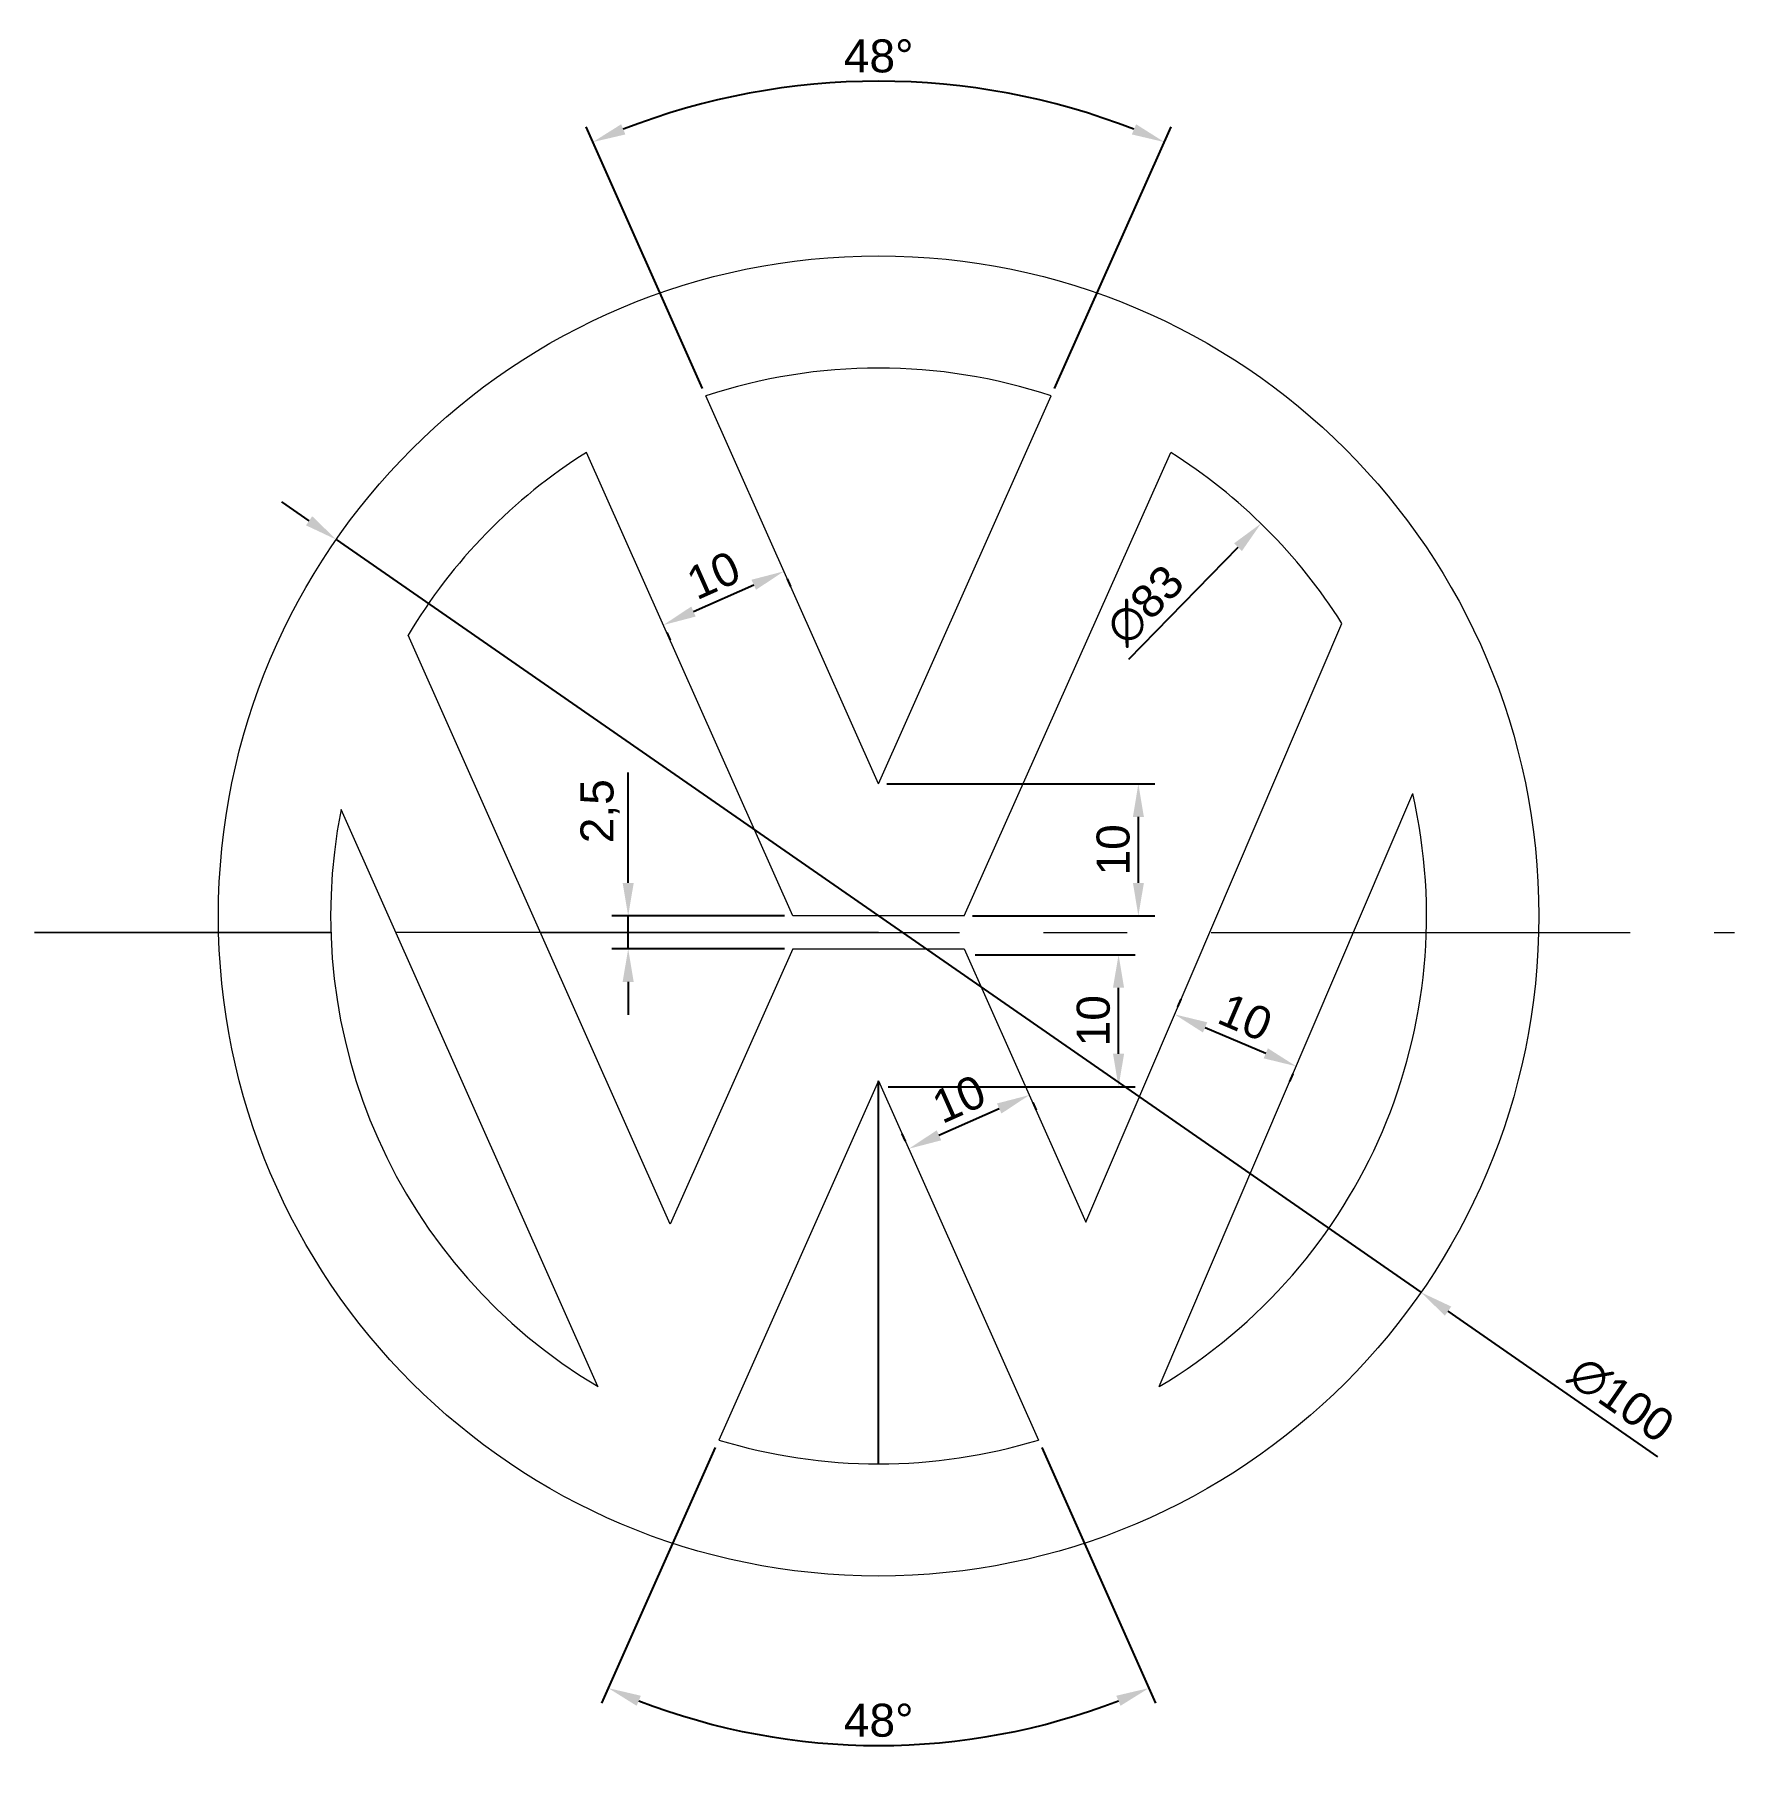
# Model space of a CAD drawing. Header units: millimetres. Extents: x 3365 to 3494, y 2538 to 2669.
import ezdxf

# ---------------------------------------------------------------- set-up
doc = ezdxf.new("R2010")
doc.units = ezdxf.units.MM
doc.linetypes.add('CENTER', pattern=[50.8, 31.75, -6.35, 6.35, -6.35])
doc.styles.get("Standard").update_dxf_attribs({"font": 'arial.ttf'})
doc.dimstyles.new('ISO-25', dxfattribs={"dimtxt": 2.5, "dimasz": 2.5, "dimexe": 1.25, "dimexo": 0.625, "dimtad": 1, "dimtxsty": 'Standard', "dimcen": 2.5, "dimadec": 0, "dimazin": 0, "dimtfac": 1, "dimtmove": 0, "dimatfit": 3, "dimfxl": 1, "dimarcsym": 0})

# ---------------------------------------------------------------- blocks, each defined once
blk = doc.blocks.new('*D1')
at = {"color": 0, "linetype": 'ByBlock', "lineweight": -2, "transparency": 16777216}
for p, q in [((3415.81, 2641.95), (3406.99, 2661.76)), ((3442.48, 2641.95), (3451.3, 2661.76))]:
    blk.add_line(p, q, dxfattribs=at)
blk.add_arc((3429.15, 2612), 53.22, 68.6917, 111.3083, dxfattribs=at)
at = {"color": 0, "linetype": 'ByBlock', "lineweight": 18, "transparency": 16777216}
for points in [[(3409.97, 2661.19), (3409.65, 2661.96), (3407.5, 2660.61)], [(3448.65, 2661.96), (3448.33, 2661.19), (3450.79, 2660.61)]]:
    blk.add_solid(points, dxfattribs=at)
at = {"layer": 'Defpoints', "color": 0, "linetype": 'ByBlock', "lineweight": 18, "transparency": 16777216}
for p in [(3436.55, 2664.7), (3416.06, 2641.38), (3442.23, 2641.38), (3429.15, 2612), (3429.15, 2612)]:
    blk.add_point(p, dxfattribs=at)
at = {"color": 0, "linetype": 'ByBlock', "lineweight": 18, "transparency": 16777216, "insert": (3429.15, 2667.12), "char_height": 2.5, "attachment_point": 5}
blk.add_mtext('48°', dxfattribs=at)
blk = doc.blocks.new('*D2')
at = {"color": 0, "linetype": 'ByBlock', "lineweight": -2, "transparency": 16777216}
for p, q in [((3386.01, 2631.93), (3383.96, 2633.35)), ((3388.07, 2630.5), (3470.22, 2573.49)), ((3488.17, 2561.03), (3472.28, 2572.06))]:
    blk.add_line(p, q, dxfattribs=at)
at = {"color": 0, "linetype": 'ByBlock', "lineweight": 18, "transparency": 16777216}
for points in [[(3386.25, 2632.27), (3385.78, 2631.58), (3388.07, 2630.5)], [(3472.52, 2572.41), (3472.04, 2571.72), (3470.22, 2573.49)]]:
    blk.add_solid(points, dxfattribs=at)
at = {"layer": 'Defpoints', "color": 0, "linetype": 'ByBlock', "lineweight": 18, "transparency": 16777216}
for p in [(3388.07, 2630.5), (3470.22, 2573.49)]:
    blk.add_point(p, dxfattribs=at)
at = {"color": 0, "linetype": 'ByBlock', "lineweight": 18, "transparency": 16777216, "insert": (3485.4, 2565.36), "char_height": 2.5, "attachment_point": 5, "rotation": 325.2407}
blk.add_mtext('∅100', dxfattribs=at)
blk = doc.blocks.new('*D3')
at = {"color": 0, "linetype": 'ByBlock', "lineweight": -2, "transparency": 16777216}
blk.add_line((3448.1, 2621.45), (3456.37, 2629.93), dxfattribs=at)
at = {"color": 0, "linetype": 'ByBlock', "lineweight": 18, "transparency": 16777216}
blk.add_solid([(3456.07, 2630.22), (3456.66, 2629.63), (3458.11, 2631.72)], dxfattribs=at)
at = {"layer": 'Defpoints', "color": 0, "linetype": 'ByBlock', "lineweight": 18, "transparency": 16777216}
for p in [(3458.11, 2631.72), (3400.18, 2572.27)]:
    blk.add_point(p, dxfattribs=at)
at = {"color": 0, "linetype": 'ByBlock', "lineweight": 18, "transparency": 16777216, "insert": (3449.33, 2625.53), "char_height": 2.5, "attachment_point": 5, "rotation": 45.7385}
blk.add_mtext('∅83', dxfattribs=at)
blk = doc.blocks.new('*D4')
at = {"color": 0, "linetype": 'ByBlock', "lineweight": -2, "transparency": 16777216}
for p, q in [((3415.12, 2625.05), (3419.69, 2627.08)), ((3422.23, 2627.53), (3422.48, 2626.96)), ((3413.1, 2623.46), (3413.35, 2622.89))]:
    blk.add_line(p, q, dxfattribs=at)
at = {"color": 0, "linetype": 'ByBlock', "lineweight": 18, "transparency": 16777216}
for points in [[(3419.52, 2627.46), (3419.86, 2626.7), (3421.98, 2628.1)], [(3414.96, 2625.43), (3415.29, 2624.67), (3412.84, 2624.03)]]:
    blk.add_solid(points, dxfattribs=at)
at = {"layer": 'Defpoints', "color": 0, "linetype": 'ByBlock', "lineweight": 18, "transparency": 16777216}
for p in [(3421.98, 2628.1), (3421.98, 2628.1), (3412.84, 2624.03)]:
    blk.add_point(p, dxfattribs=at)
at = {"color": 0, "linetype": 'ByBlock', "lineweight": 18, "transparency": 16777216, "insert": (3416.64, 2627.8), "char_height": 2.5, "attachment_point": 5, "rotation": 24}
blk.add_mtext('10', dxfattribs=at)
blk = doc.blocks.new('*D5')
at = {"color": 0, "linetype": 'ByBlock', "lineweight": -2, "transparency": 16777216}
for p, q in [((3451.82, 2595.11), (3452.06, 2595.69)), ((3453.87, 2593.55), (3458.47, 2591.59)), ((3460.52, 2590.03), (3460.28, 2589.46))]:
    blk.add_line(p, q, dxfattribs=at)
at = {"color": 0, "linetype": 'ByBlock', "lineweight": 18, "transparency": 16777216}
for points in [[(3454.04, 2593.94), (3453.71, 2593.17), (3451.57, 2594.54)], [(3458.63, 2591.97), (3458.31, 2591.21), (3460.77, 2590.61)]]:
    blk.add_solid(points, dxfattribs=at)
at = {"layer": 'Defpoints', "color": 0, "linetype": 'ByBlock', "lineweight": 18, "transparency": 16777216}
for p in [(3451.57, 2594.54), (3460.77, 2590.61), (3460.77, 2590.61)]:
    blk.add_point(p, dxfattribs=at)
at = {"color": 0, "linetype": 'ByBlock', "lineweight": 18, "transparency": 16777216, "insert": (3456.92, 2594.32), "char_height": 2.5, "attachment_point": 5, "rotation": 336.8505}
blk.add_mtext('10', dxfattribs=at)
blk = doc.blocks.new('*D6')
at = {"color": 0, "linetype": 'ByBlock', "lineweight": -2, "transparency": 16777216}
for p, q in [((3433.72, 2585.38), (3438.28, 2587.41)), ((3440.82, 2587.86), (3441.08, 2587.28)), ((3431.18, 2584.93), (3430.92, 2585.5))]:
    blk.add_line(p, q, dxfattribs=at)
at = {"color": 0, "linetype": 'ByBlock', "lineweight": 18, "transparency": 16777216}
for points in [[(3438.11, 2587.79), (3438.45, 2587.03), (3440.57, 2588.43)], [(3433.55, 2585.76), (3433.89, 2585), (3431.43, 2584.36)]]:
    blk.add_solid(points, dxfattribs=at)
at = {"layer": 'Defpoints', "color": 0, "linetype": 'ByBlock', "lineweight": 18, "transparency": 16777216}
for p in [(3440.57, 2588.43), (3440.57, 2588.43), (3431.43, 2584.36)]:
    blk.add_point(p, dxfattribs=at)
at = {"color": 0, "linetype": 'ByBlock', "lineweight": 18, "transparency": 16777216, "insert": (3435.23, 2588.13), "char_height": 2.5, "attachment_point": 5, "rotation": 24}
blk.add_mtext('10', dxfattribs=at)
blk = doc.blocks.new('*D7')
at = {"color": 0, "linetype": 'ByBlock', "lineweight": -2, "transparency": 16777216}
for p, q in [((3416.78, 2561.73), (3408.16, 2542.37)), ((3441.51, 2561.73), (3450.13, 2542.37))]:
    blk.add_line(p, q, dxfattribs=at)
blk.add_arc((3429.15, 2589.5), 50.34, 248.8459, 291.1541, dxfattribs=at)
at = {"color": 0, "linetype": 'ByBlock', "lineweight": 18, "transparency": 16777216}
for points in [[(3410.82, 2542.17), (3411.14, 2542.93), (3408.67, 2543.51)], [(3447.15, 2542.93), (3447.47, 2542.17), (3449.62, 2543.51)]]:
    blk.add_solid(points, dxfattribs=at)
at = {"layer": 'Defpoints', "color": 0, "linetype": 'ByBlock', "lineweight": 18, "transparency": 16777216}
for p in [(3429.15, 2589.5), (3429.15, 2589.5), (3417.04, 2562.3), (3441.25, 2562.3), (3422.14, 2539.65)]:
    blk.add_point(p, dxfattribs=at)
at = {"color": 0, "linetype": 'ByBlock', "lineweight": 18, "transparency": 16777216, "insert": (3429.15, 2541.06), "char_height": 2.5, "attachment_point": 5}
blk.add_mtext('48°', dxfattribs=at)
blk = doc.blocks.new('*D8')
at = {"color": 0, "linetype": 'ByBlock', "lineweight": -2, "transparency": 16777216}
for p, q in [((3429.77, 2612), (3450.07, 2612)), ((3448.82, 2604.5), (3448.82, 2609.5)), ((3436.27, 2602), (3450.07, 2602))]:
    blk.add_line(p, q, dxfattribs=at)
at = {"color": 0, "linetype": 'ByBlock', "lineweight": 18, "transparency": 16777216}
for points in [[(3448.41, 2609.5), (3449.24, 2609.5), (3448.82, 2612)], [(3448.41, 2604.5), (3449.24, 2604.5), (3448.82, 2602)]]:
    blk.add_solid(points, dxfattribs=at)
at = {"layer": 'Defpoints', "color": 0, "linetype": 'ByBlock', "lineweight": 18, "transparency": 16777216}
for p in [(3429.15, 2612), (3448.82, 2612), (3435.64, 2602)]:
    blk.add_point(p, dxfattribs=at)
at = {"color": 0, "linetype": 'ByBlock', "lineweight": 18, "transparency": 16777216, "insert": (3446.92, 2607), "char_height": 2.5, "attachment_point": 5, "rotation": 90}
blk.add_mtext('10', dxfattribs=at)
blk = doc.blocks.new('*D9')
at = {"color": 0, "linetype": 'ByBlock', "lineweight": -2, "transparency": 16777216}
for p, q in [((3436.46, 2599.06), (3448.57, 2599.06)), ((3447.32, 2591.56), (3447.32, 2596.56)), ((3429.86, 2589.06), (3448.57, 2589.06))]:
    blk.add_line(p, q, dxfattribs=at)
at = {"color": 0, "linetype": 'ByBlock', "lineweight": 18, "transparency": 16777216}
for points in [[(3446.9, 2596.56), (3447.74, 2596.56), (3447.32, 2599.06)], [(3446.9, 2591.56), (3447.74, 2591.56), (3447.32, 2589.06)]]:
    blk.add_solid(points, dxfattribs=at)
at = {"layer": 'Defpoints', "color": 0, "linetype": 'ByBlock', "lineweight": 18, "transparency": 16777216}
for p in [(3435.83, 2599.06), (3447.32, 2599.06), (3429.24, 2589.06)]:
    blk.add_point(p, dxfattribs=at)
at = {"color": 0, "linetype": 'ByBlock', "lineweight": 18, "transparency": 16777216, "insert": (3445.42, 2594.06), "char_height": 2.5, "attachment_point": 5, "rotation": 90}
blk.add_mtext('10', dxfattribs=at)
blk = doc.blocks.new('*D10')
at = {"color": 0, "linetype": 'ByBlock', "lineweight": -2, "transparency": 16777216}
for p, q in [((3410.18, 2604.5), (3410.18, 2612.86)), ((3422.03, 2602), (3408.93, 2602)), ((3410.18, 2599.5), (3410.18, 2602)), ((3422.03, 2599.5), (3408.93, 2599.5)), ((3410.18, 2597), (3410.18, 2594.5))]:
    blk.add_line(p, q, dxfattribs=at)
at = {"color": 0, "linetype": 'ByBlock', "lineweight": 18, "transparency": 16777216}
for points in [[(3409.76, 2604.5), (3410.6, 2604.5), (3410.18, 2602)], [(3409.76, 2597), (3410.6, 2597), (3410.18, 2599.5)]]:
    blk.add_solid(points, dxfattribs=at)
at = {"layer": 'Defpoints', "color": 0, "linetype": 'ByBlock', "lineweight": 18, "transparency": 16777216}
for p in [(3410.18, 2602), (3422.65, 2602), (3422.65, 2599.5)]:
    blk.add_point(p, dxfattribs=at)
at = {"color": 0, "linetype": 'ByBlock', "lineweight": 18, "transparency": 16777216, "insert": (3408.05, 2609.93), "char_height": 2.5, "attachment_point": 5, "rotation": 90}
blk.add_mtext('2,5', dxfattribs=at)

msp = doc.modelspace()

# ---------------------------------------------------------------- linework, layer by layer
at = {"color": 18, "linetype": 'ByBlock', "lineweight": 18, "true_color": 0x000000}
for p, q in [((3429.146, 2611.995), (3416.063, 2641.379)), ((3429.146, 2611.995), (3442.229, 2641.379)), ((3422.652, 2601.995), (3407.02, 2637.105)), ((3435.64, 2601.995), (3451.272, 2637.105)), ((3444.85, 2578.81), (3464.236, 2624.153)), ((3413.368, 2578.642), (3393.505, 2623.255)), ((3450.398, 2566.35), (3469.599, 2611.259)), ((3407.894, 2566.35), (3388.436, 2610.054)), ((3435.64, 2601.995), (3422.652, 2601.995)), ((3422.652, 2599.495), (3413.368, 2578.642)), ((3422.652, 2599.495), (3435.64, 2599.495)), ((3435.64, 2599.495), (3444.85, 2578.81)), ((3429.146, 2589.495), (3417.038, 2562.301)), ((3429.146, 2589.495), (3441.254, 2562.301))]:
    msp.add_line(p, q, dxfattribs=at)
at = {"color": 7, "linetype": 'CENTER', "lineweight": 18, "true_color": 0xffffff}
for p, q in [((3365.217, 2600.745), (3387.665, 2600.745)), ((3403.527, 2600.745), (3493.97, 2600.745))]:
    msp.add_line(p, q, dxfattribs=at)
at = {"color": 7, "lineweight": 18, "true_color": 0xffffff}
for p, q in [((3387.665, 2600.745), (3365.217, 2600.745)), ((3429.146, 2600.745), (3392.58, 2600.745))]:
    msp.add_line(p, q, dxfattribs=at)
msp.add_line((3429.146, 2560.495), (3429.146, 2589.495))
at = {"color": 18, "linetype": 'ByBlock', "lineweight": 18, "true_color": 0x000000}
msp.add_circle((3429.146, 2601.995), 50, dxfattribs=at)
for start, end in [(71.62452, 108.37548), (122.21888, 149.18437), (32.26998, 57.78112), (300.80282, 12.89817), (168.80282, 239.19718), (253.03704, 286.96296)]:
    msp.add_arc((3429.146, 2601.995), 41.5, start, end, dxfattribs=at)

# ---------------------------------------------------------------- dimensions: what is measured, and where the dimension line sits
at = {"linetype": 'ByBlock', "lineweight": 18}
for base, line1, line2, picture, middle in [((3436.553, 2664.698), ((3429.146, 2611.995), (3442.229, 2641.379)), ((3429.146, 2611.995), (3416.063, 2641.379)), '*D1', (3429.146, 2667.117)), ((3422.14, 2539.648), ((3429.146, 2589.495), (3441.254, 2562.301)), ((3429.146, 2589.495), (3417.038, 2562.301)), '*D7', (3429.146, 2541.059))]:
    dim = msp.add_angular_dim_2l(base=base, line1=line1, line2=line2, dimstyle='ISO-25', dxfattribs=at)
    dim.commit()
    dim.dimension.update_dxf_attribs({"geometry": picture, "text_midpoint": middle})
for p1, p2, picture, middle in [((3388.068, 2630.502), (3470.224, 2573.489), '*D2', (3484.274, 2563.739)), ((3400.182, 2572.275), (3458.11, 2631.716), '*D3', (3450.739, 2624.153))]:
    dim = msp.add_diameter_dim_2p(p1=p1, p2=p2, dimstyle='ISO-25', dxfattribs=at)
    dim.commit()
    dim.dimension.update_dxf_attribs({"geometry": picture, "text_midpoint": middle, "dimtype": 163})
for base, p1, p2, angle, picture, middle in [((3421.977, 2628.098), (3412.841, 2624.031), (3421.977, 2628.098), 204, '*D4', (3416.635, 2627.802)), ((3410.179, 2601.995), (3422.652, 2599.495), (3422.652, 2601.995), 90, '*D10', (3408.051, 2609.927)), ((3448.823, 2611.995), (3435.64, 2601.995), (3429.146, 2611.995), 90, '*D8', (3446.922, 2606.995)), ((3447.32, 2599.058), (3429.24, 2589.058), (3435.835, 2599.058), 90, '*D9', (3445.418, 2594.058)), ((3460.768, 2590.606), (3451.574, 2594.537), (3460.768, 2590.606), 156.8505, '*D5', (3456.918, 2594.32)), ((3440.568, 2588.427), (3431.433, 2584.359), (3440.568, 2588.427), 24, '*D6', (3435.227, 2588.13))]:
    dim = msp.add_linear_dim(base=base, p1=p1, p2=p2, angle=angle, dimstyle='ISO-25', dxfattribs=at)
    dim.commit()
    dim.dimension.update_dxf_attribs({"geometry": picture, "text_midpoint": middle})

doc.saveas('drawing.dxf')
